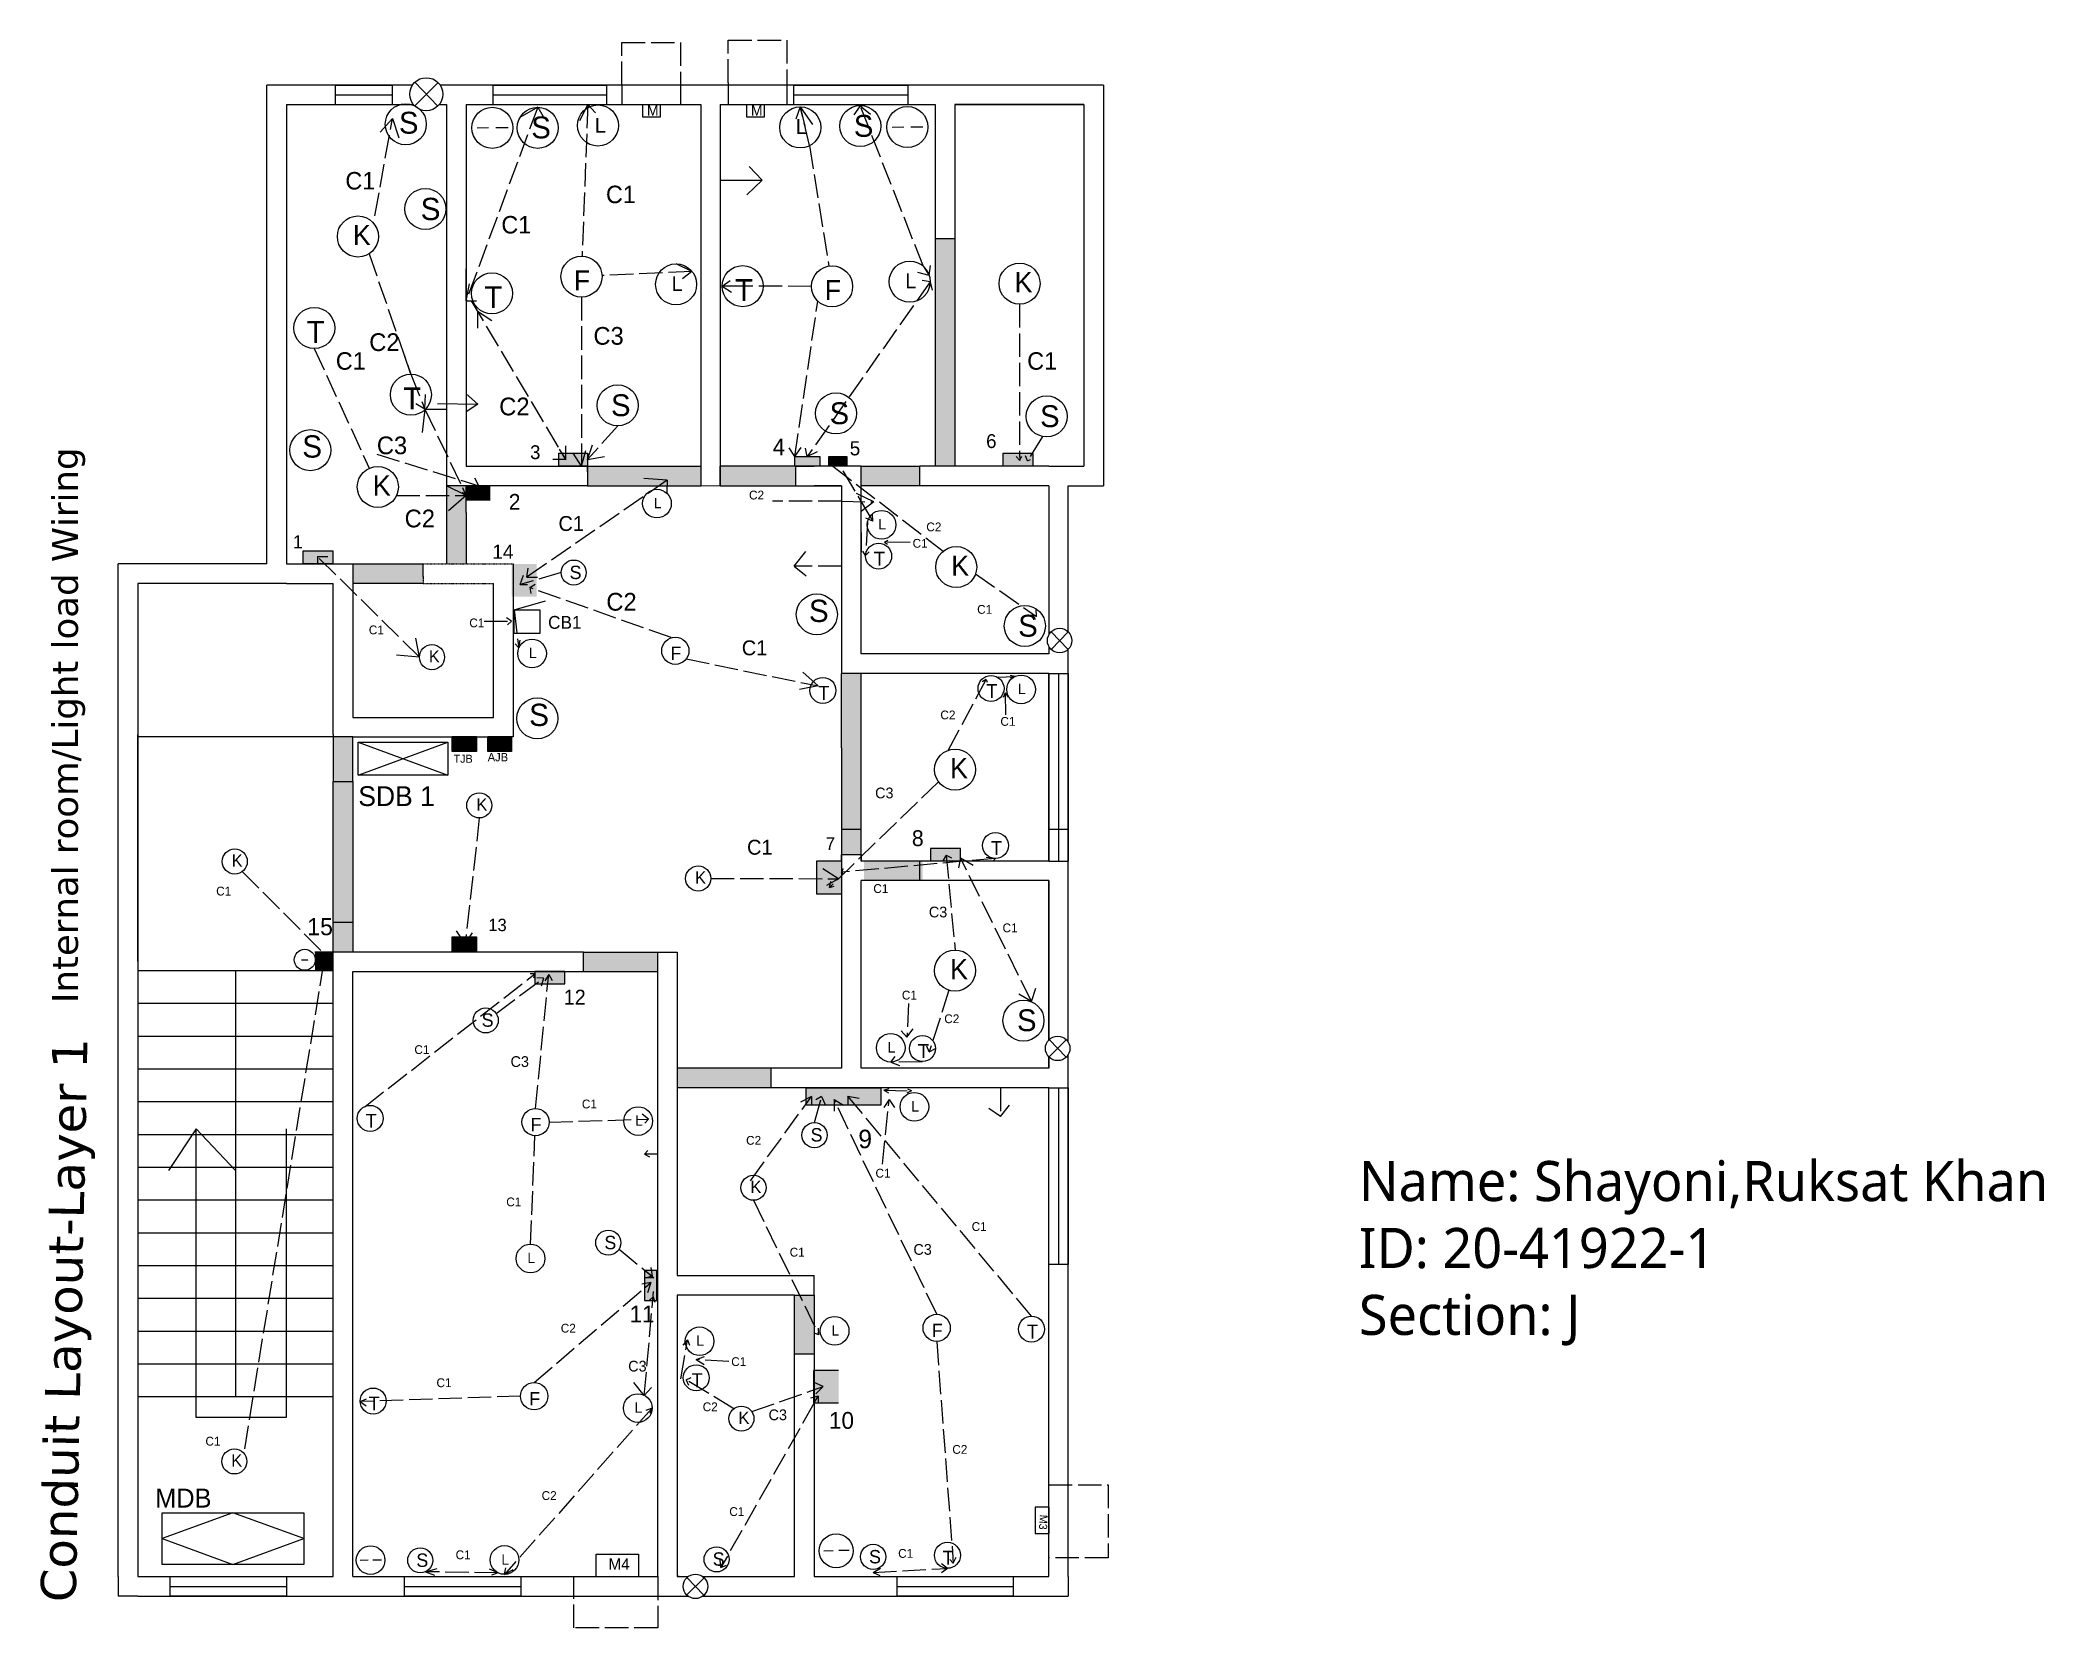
# Model space of a CAD drawing. Header units: inches. Extents: x -305 to 1342, y -989 to 4114.
# Drawn here: x -305 to 720, y -989 to -176 of the extents above; entities outside this region: 1.
import ezdxf

# ---------------------------------------------------------------- set-up
doc = ezdxf.new("R2010")
doc.units = ezdxf.units.IN
doc.header["$MEASUREMENT"] = 0
doc.linetypes.add('ACAD_ISO02W100', pattern=[15, 12, -3])
doc.linetypes.add('HIDDEN2', pattern=[0.1875, 0.125, -0.0625])

msp = doc.modelspace()

# ---------------------------------------------------------------- hatches: boundary and pattern name
for color, points in [(3, [(162.5, -277.8), (152.5, -277.8), (152.5, -346.3), (152.5, -394.3), (162.5, -394.3), (162.5, -346.3)]), (3, [(32.5, -394.3), (-25.5, -394.3), (-25.5, -397.2), (-25.5, -404.3), (32.5, -404.3)]), (3, [(81, -394.3), (42.5, -394.3), (42.4, -404.3), (81, -404.3)]), (3, [(144.5, -394.3), (114.5, -394.3), (114.5, -404.3), (144.5, -404.3)]), (3, [(-87.5, -418), (-87.5, -404.3), (-97.5, -404.3), (-97.5, -418.3), (-97.5, -444.3), (-87.5, -444.3)]), (8, [(-75.2, -404.2), (-87.5, -404.2), (-87.5, -412), (-75.2, -412)]), (3, [(-109.5, -444.3), (-145.5, -444.3), (-145.5, -454.3), (-109.5, -454.3), (-109.5, -450.8)]), (8, [(-51.4, -444.3), (-64.2, -444.3), (-64.2, -461), (-51.4, -461)]), (3, [(114.5, -500.3), (104.5, -500.3), (104.5, -538.3), (104.5, -592.9), (114.5, -592.9)]), (3, [(-145.5, -532.8), (-155.5, -532.8), (-155.5, -555.6), (-145.5, -555.6)]), (64, [(-82.3, -532.6), (-94.6, -532.6), (-94.6, -540.3), (-82.3, -540.3)]), (78, [(-82.3, -532.8), (-94.6, -532.8), (-94.6, -540.3), (-82.3, -540.3)]), (4, [(-64.3, -532.8), (-73.5, -532.8), (-76.5, -532.8), (-76.5, -540.3), (-64.3, -540.3)]), (3, [(-145.5, -555.6), (-155.5, -555.6), (-155.5, -642.8), (-145.5, -642.8)]), (8, [(104.5, -596.3), (91.7, -596.3), (91.7, -613), (104.5, -613)]), (3, [(146.1, -596.3), (116.1, -596.3), (116.1, -606.3), (146.1, -606.3)]), (256, [(-145.5, -627.5), (-155.5, -627.5), (-155.5, -642.8), (-145.5, -642.8)]), (256, [(-145.5, -627.5), (-155.5, -627.5), (-155.5, -642.8), (-145.5, -642.8)]), (256, [(-145.5, -627.5), (-155.5, -627.5), (-155.5, -642.8), (-145.5, -642.8)]), (3, [(-145.5, -627.5), (-155.5, -627.5), (-155.5, -642.8), (-145.5, -642.8)]), (8, [(-82.3, -635), (-94.6, -635), (-94.6, -642.8), (-82.3, -642.8)]), (8, [(-155.5, -642.8), (-164.9, -642.8), (-164.9, -652.3), (-155.5, -652.3)]), (3, [(10.5, -642.8), (-27.5, -642.8), (-27.5, -652.8), (10.5, -652.8)]), (3, [(68.5, -702.3), (20.5, -702.3), (20.5, -712.3), (68.5, -712.3)]), (251, [(124.7, -712.3), (86.5, -712.3), (86.5, -721.2), (124.7, -721.2)]), (3, [(90.5, -818.3), (80.5, -818.3), (80.5, -848.3), (90.5, -848.3)]), (8, [(103, -856.8), (90.2, -856.8), (90.2, -873.5), (103, -873.5)])]:
    msp.add_hatch(color=color).paths.add_polyline_path(points)
at = {"linetype": 'ACAD_ISO02W100'}
for points in [[(-25.5, -387.6), (-40.1, -387.6), (-40.1, -394.3), (-25.5, -394.3)], [(93.4, -389.4), (80.6, -389.4), (80.6, -394.3), (93.4, -394.3)], [(107.2, -389.4), (98, -389.4), (98, -394.3), (107.2, -394.3)], [(202.5, -387.8), (187, -387.8), (187, -394.1), (202.5, -394.1)], [(-155.7, -437.8), (-171.1, -437.8), (-171.1, -444.1), (-155.7, -444.1)], [(165.4, -589.8), (150, -589.8), (150, -596.2), (165.4, -596.2)], [(-37, -652.8), (-52.5, -652.8), (-52.5, -659.2), (-37, -659.2)], [(10.1, -821.1), (10.1, -805.7), (3.7, -805.7), (3.7, -821.1)]]:
    msp.add_hatch(color=252, dxfattribs=at).paths.add_polyline_path(points)

# ---------------------------------------------------------------- linework, layer by layer
for p, q in [((-7.9, -199.3), (-7.9, -177.5)), ((-7.9, -177.5), (22.2, -177.5)), ((22.2, -177.5), (22.2, -199.3)), ((46.6, -198.1), (46.6, -176.3)), ((46.6, -176.3), (76.6, -176.3)), ((76.6, -176.3), (76.6, -198.1)), ((-50.9, -210.7), (-87.5, -309.7)), ((-50.9, -210.7), (-60, -216)), ((-50.9, -210.7), (-48.1, -215.4)), ((-25.3, -209.3), (-29.6, -217.7)), ((-25.3, -209.3), (-28.2, -286.8)), ((-25.3, -209.3), (-21.4, -213.5)), ((83.4, -210.5), (81.1, -216.7)), ((88.2, -230.3), (83.4, -210.5)), ((83.4, -210.5), (85.8, -220.4)), ((83.4, -210.5), (89.6, -219.5)), ((114.1, -209.9), (110.8, -214.6)), ((146.4, -292.1), (114.1, -209.9)), ((114.1, -209.9), (119.4, -214.2)), ((-134.2, -266.3), (-125.2, -216.4)), ((88.2, -230.3), (98, -292)), ((-137.2, -285.6), (-115.8, -347.2)), ((-87.5, -309.7), (-87.5, -293.3)), ((-87.5, -305.9), (-87.5, -293.3)), ((-87.5, -309.7), (-87.5, -296.8)), ((28, -294.7), (-18.1, -296.8)), ((28, -294.7), (19.9, -290.8)), ((28, -294.7), (23.1, -298.4)), ((149.4, -296.8), (143.5, -295.2)), ((146.4, -292.1), (149.4, -296.8)), ((149.4, -296.8), (150.1, -291.6)), ((-87.5, -309.7), (-85.8, -301)), ((43.5, -302.2), (47.5, -299.3)), ((50.1, -302.2), (43.5, -302.2)), ((43.5, -302.2), (48.3, -305.2)), ((89.2, -302.3), (50.1, -302.2)), ((149.9, -299.9), (87, -389.4)), ((149.9, -299.9), (145.7, -299.3)), ((149.9, -299.9), (149.2, -303.6)), ((149.9, -299.9), (150.9, -304.3)), ((-87.5, -309.7), (-82.3, -309.7)), ((-84.9, -309.7), (-36.6, -390.9)), ((-83.1, -312.5), (-81.7, -315)), ((-81.7, -315), (-81.7, -323.7)), ((-81.7, -315), (-74.3, -319.7)), ((-28.5, -307.7), (-28.5, -394.3)), ((80.6, -389.4), (92.4, -309.8)), ((195.6, -311.4), (195.6, -387.8)), ((-165.2, -334.1), (-137.1, -395.3)), ((-115.8, -347.2), (-119.3, -337.2)), ((-115.8, -347.2), (-108.6, -365.2)), ((-108.6, -365.2), (-108.4, -357.7)), ((-108.6, -365.2), (-113.3, -362.4)), ((-108.6, -365.2), (-110.3, -379.6)), ((-108.6, -365.2), (-87.5, -409.2)), ((-108.6, -365.2), (-97.5, -365.2)), ((-10, -373.7), (-25.5, -390.9)), ((207.3, -379.1), (199.7, -391.6)), ((-133.2, -388.1), (-81, -404.3)), ((-36.6, -390.9), (-39.8, -385.5)), ((-36.6, -390.9), (-36.6, -383.8)), ((-28.5, -394.3), (-32.8, -387.6)), ((-28.5, -394.3), (-26.3, -386.3)), ((-25.5, -390.9), (-22.8, -383.3)), ((-25.5, -390.9), (-16.8, -389.3)), ((80.6, -389.4), (77.8, -384.9)), ((80.6, -389.4), (83.9, -384.7)), ((87, -389.4), (86.1, -385.1)), ((87, -389.4), (92.3, -386.7)), ((195.7, -391.3), (193.8, -389.4)), ((195.6, -387.8), (195.7, -391.3)), ((195.6, -391.2), (196.8, -389.3)), ((199.7, -391.6), (198.7, -389)), ((-36.6, -390.9), (-43.2, -390.9)), ((100.1, -394.3), (99, -393.3)), ((99, -393.3), (100.1, -393.4)), ((99, -393.3), (99.1, -394)), ((100.1, -394.3), (156.6, -437.8)), ((119.1, -420), (102.6, -391.9)), ((102.6, -391.9), (102.6, -394.3)), ((102.6, -391.9), (104.9, -391.9)), ((199.7, -391.6), (201.2, -390.9)), ((-123.2, -409.2), (-87.5, -409.2)), ((-87.5, -409.2), (-97.5, -404.3)), ((-87.5, -409.2), (-97.5, -418)), ((-87.5, -409.2), (-89.4, -407.5)), ((-87.5, -409.2), (-89.3, -405.4)), ((-87.5, -409.2), (-89.3, -405.4)), ((-87.5, -409.2), (-85.4, -405.8)), ((-81, -404.3), (-84.4, -407.3)), ((-81, -404.3), (-83.1, -400.4)), ((119.1, -420), (120.5, -422.4)), ((120.5, -422.4), (120.3, -418.7)), ((117.8, -422.9), (116.8, -439.9)), ((120.5, -422.4), (116.9, -420.8)), ((116.8, -439.9), (115.4, -437.8)), ((116.8, -439.9), (118.6, -438.1)), ((126.5, -433.2), (128.2, -432.1)), ((139.7, -433.3), (126.5, -433.2)), ((126.5, -433.2), (128, -434.2)), ((173, -449.4), (204.3, -471.1)), ((204.3, -471.1), (201.9, -470.5)), ((204.3, -471.1), (204.1, -467.3)), ((184.2, -502.2), (193.3, -501.9)), ((193.3, -501.9), (190.8, -501.3)), ((193.3, -501.9), (190.8, -502.6)), ((159.1, -539.7), (178.6, -503.4)), ((178.6, -503.4), (176.4, -504.6)), ((178.6, -503.4), (179, -504.7)), ((154.1, -555.7), (98.3, -609.8)), ((158.1, -593.2), (162.6, -641.9)), ((183.3, -594.9), (178.6, -594.4)), ((183.3, -594.9), (104.5, -602)), ((104.5, -602), (105.5, -600.1)), ((104.5, -602), (105.4, -602.9)), ((165.4, -594.6), (164.4, -599.8)), ((201.7, -668.2), (165.4, -594.6)), ((165.4, -594.6), (171.8, -598.3)), ((183.3, -594.9), (182, -596.3)), ((98.3, -609.8), (99.1, -606.8)), ((98.3, -609.8), (100.7, -609.2)), ((159.5, -662.3), (149.4, -693.9)), ((201.7, -668.2), (195.3, -664.4)), ((201.7, -668.2), (204, -661.3)), ((138.7, -669.1), (138, -686.4)), ((138, -686.4), (135, -683.2)), ((138, -686.4), (141.1, -682.1)), ((129.8, -699.2), (131.9, -696.3)), ((149.4, -693.9), (148.1, -691)), ((149.4, -693.9), (152.6, -692.1)), ((145.9, -698.9), (129.8, -699.2)), ((129.8, -699.2), (134.2, -700.8)), ((57.9, -759.8), (89.2, -716.7)), ((89.2, -716.7), (83.5, -719.6)), ((89.2, -716.7), (89.2, -721.2)), ((90.7, -730), (94.3, -716.8)), ((94.3, -716.8), (91.4, -718.5)), ((94.3, -716.8), (96.3, -721.2)), ((201.7, -829.1), (107.8, -716.5)), ((107.8, -716.5), (107.8, -721.2)), ((107.8, -716.5), (113.6, -717.5)), ((126.1, -713.5), (128.9, -712.6)), ((126.1, -713.5), (140.4, -713.8)), ((126.1, -713.5), (128.5, -714.8)), ((140.4, -713.8), (138, -715)), ((140.4, -713.8), (138.5, -713)), ((185.8, -712.3), (185.8, -727)), ((153.2, -828.1), (100.7, -718.3)), ((100.7, -718.3), (100.7, -724.3)), ((100.7, -718.3), (105.6, -721.2)), ((125.4, -751.3), (128.9, -718.3)), ((128.9, -718.3), (126.2, -722.3)), ((128.9, -718.3), (131.6, -722.3)), ((185.8, -727), (179.8, -722.9)), ((185.8, -727), (190.5, -721.1)), ((59.5, -769.8), (92.9, -838.7)), ((92.9, -838.7), (90.5, -837.8)), ((92.9, -838.7), (92.7, -835.3)), ((22.3, -861.1), (25.7, -841.2)), ((25.7, -841.2), (23.3, -844)), ((25.7, -841.2), (26.7, -843.9)), ((30.1, -851.3), (34.5, -849.7)), ((153.2, -842.1), (161.7, -955.4)), ((25, -861.6), (27.6, -860.5)), ((46.8, -852.3), (30.1, -851.3)), ((30.1, -851.3), (34.2, -853.8)), ((49.4, -876.5), (25, -861.6)), ((25, -861.6), (26.3, -864.3)), ((58.7, -877.9), (95.2, -865.1)), ((92.6, -870), (88.7, -871)), ((95.2, -865.1), (90.2, -862.8)), ((90.5, -873.5), (92.6, -870)), ((95.2, -865.1), (91.4, -868.8)), ((92.6, -870), (92.6, -873.5)), ((90.5, -873.5), (42.8, -957.7)), ((210.5, -915.3), (210.5, -915.3)), ((210.5, -915.3), (241, -915.3)), ((241, -915.3), (241, -952.7)), ((-155.5, -962.3), (-155.5, -947.4)), ((161.7, -955.4), (163.1, -952.3)), ((241, -952.7), (210.5, -952.7)), ((42.8, -957.7), (42.4, -953.8)), ((42.8, -957.7), (45.6, -956.5)), ((120.7, -960.2), (124.5, -958)), ((120.7, -960.2), (158.7, -958.1)), ((120.7, -960.2), (124.2, -961.8)), ((158.7, -958.1), (155.6, -960.4)), ((158.7, -958.1), (155.7, -955.7)), ((161.7, -955.4), (159.9, -953.6))]:
    msp.add_line(p, q, dxfattribs=at)
for p, q in [((-189.5, -444.3), (-189.5, -199.3)), ((-114.9, -199.3), (-189.5, -199.3)), ((238.5, -199.3), (-100.8, -199.3)), ((238.5, -199.3), (238.5, -251.8)), ((-179.5, -209.3), (-114.5, -209.3)), ((-179.5, -209.3), (-179.5, -444.3)), ((-179.5, -209.3), (-114.5, -209.3)), ((-101.3, -209.3), (-97.5, -209.3)), ((-101.3, -209.3), (-97.5, -209.3)), ((-97.5, -209.3), (-97.5, -404.3)), ((-87.5, -209.3), (32.5, -209.3)), ((-87.5, -209.3), (-87.5, -384.3)), ((-87.5, -209.3), (-87.5, -384.3)), ((-87.5, -209.3), (32.5, -209.3)), ((32.5, -209.3), (32.5, -384.3)), ((32.5, -209.3), (32.5, -219.3)), ((42.5, -209.3), (152.5, -209.3)), ((42.5, -209.3), (42.5, -384.3)), ((87.5, -209.3), (97.5, -209.3)), ((152.5, -209.3), (152.5, -346.3)), ((162.5, -209.3), (228.5, -209.3)), ((228.5, -209.3), (162.5, -209.3)), ((162.5, -209.3), (162.5, -346.3)), ((228.5, -209.3), (228.5, -394.3)), ((238.5, -209.3), (238.5, -404.3)), ((-81.6, -362.5), (-87.5, -357.2)), ((-102.2, -362.2), (-81.6, -362.5)), ((-97.5, -362.5), (-97.5, -362.5)), ((-81.6, -362.5), (-87.5, -366.5)), ((-87.5, -394.3), (-25.5, -394.3)), ((90.6, -394.3), (81, -394.3)), ((81, -394.3), (81, -404.3)), ((114.5, -394.3), (90.6, -394.3)), ((114.5, -394.3), (104.5, -394.3)), ((114.5, -490.3), (114.5, -394.3)), ((210.5, -394.3), (144.5, -394.3)), ((144.5, -404.3), (144.5, -394.3)), ((210.5, -394.3), (228.5, -394.3)), ((-87.5, -409.2), (-87.1, -408)), ((-81, -404.3), (-81.8, -405)), ((81, -404.3), (104.5, -404.3)), ((104.5, -404.3), (90.5, -404.3)), ((104.5, -404.3), (104.5, -499.2)), ((210.5, -404.3), (144.5, -404.3)), ((210.5, -404.3), (210.5, -480.6)), ((220.5, -404.3), (238.5, -404.3)), ((220.5, -479.1), (220.5, -404.3)), ((-97.5, -418), (-97.5, -418.3)), ((114.5, -428.2), (114.5, -438.2)), ((-189.5, -444.3), (-265.5, -444.3)), ((-265.5, -962.3), (-265.5, -444.3)), ((-179.5, -444.3), (-155.5, -444.3)), ((-155.5, -444.3), (-145.5, -444.3)), ((-145.5, -444.3), (-145.5, -522.8)), ((-109.5, -450.8), (-109.5, -444.3)), ((-109.5, -450.8), (-109.5, -450.8)), ((-63.5, -444.3), (-63.5, -486.8)), ((-63.5, -450.8), (-63.5, -522.8)), ((-179.5, -454.3), (-255.5, -454.3)), ((-255.5, -454.3), (-255.5, -536.3)), ((-179.5, -454.3), (-189.5, -454.3)), ((-179.5, -454.3), (-155.5, -454.3)), ((-155.5, -531.6), (-155.5, -454.3)), ((-73.5, -522.8), (-73.5, -454.3)), ((104.5, -492), (104.5, -500.3)), ((210.5, -490.3), (114.5, -490.3)), ((210.5, -486.5), (210.5, -490.3)), ((220.5, -689), (220.5, -488)), ((114.8, -500.3), (104.5, -500.3)), ((210.5, -500.3), (114.8, -500.3)), ((210.5, -596.3), (210.5, -500.3)), ((210.5, -500.3), (210.5, -596.3)), ((188.3, -510.2), (187.2, -512.6)), ((188.3, -510.2), (188.4, -521.5)), ((188.3, -510.2), (189.7, -512.4)), ((-145.5, -522.8), (-73.5, -522.8)), ((-63.5, -522.8), (-63.5, -532.8)), ((-255.5, -647.6), (-255.5, -531.6)), ((-145.5, -532.8), (-255.5, -532.8)), ((-155.5, -531.6), (-155.5, -532.8)), ((-145.5, -532.8), (-94.6, -532.8)), ((-82.3, -532.8), (-73.5, -532.8)), ((-63.5, -532.8), (-64.3, -532.8)), ((-255.5, -536.3), (-255.5, -652.3)), ((-142.8, -552.4), (-96.9, -535.4)), ((-142.8, -535.4), (-96.9, -552.4)), ((-155.5, -555.6), (-145.5, -555.6)), ((104.5, -580), (114.5, -580)), ((210.5, -580), (220.5, -580)), ((104.5, -592.9), (114.5, -592.9)), ((104.5, -596.3), (104.5, -592.9)), ((104.5, -592.9), (104.5, -596.3)), ((114.5, -592.9), (114.5, -596.3)), ((114.5, -592.9), (114.5, -596.3)), ((158.1, -593.2), (156.3, -596.1)), ((158.1, -593.2), (160.8, -594.6)), ((104.5, -596.3), (104.5, -702.3)), ((116.1, -596.3), (114.5, -596.3)), ((210.5, -596.3), (144.5, -596.3)), ((144.5, -606.3), (144.5, -596.3)), ((114.5, -702.3), (114.5, -606.3)), ((116.1, -606.3), (114.5, -606.3)), ((210.5, -606.3), (144.5, -606.3)), ((210.5, -606.3), (210.5, -687.8)), ((210.5, -687.8), (210.5, -606.3)), ((-155.5, -627.5), (-145.5, -627.5)), ((-164.9, -642.8), (-155.5, -642.8)), ((-27.5, -642.8), (-155.5, -642.8)), ((-155.5, -652.3), (-155.5, -642.8)), ((-27.5, -652.8), (-27.5, -642.8)), ((10.5, -662.3), (10.5, -642.8)), ((10.5, -642.8), (20.5, -642.8)), ((20.5, -642.8), (20.5, -684.8)), ((-255.5, -652.3), (-255.5, -962.3)), ((-255.5, -652.3), (-155.5, -652.3)), ((-205.5, -652.3), (-205.5, -870.2)), ((-171.8, -646.8), (-168.5, -646.8)), ((-168.1, -647), (-168.1, -647)), ((-155.5, -962.3), (-155.5, -652.3)), ((-145.5, -962.3), (-145.5, -652.8)), ((-145.5, -652.8), (-27.5, -652.8)), ((10.5, -962.3), (10.5, -662.3)), ((20.5, -662.3), (20.5, -808.3)), ((-255.5, -669), (-155.5, -669)), ((-255.5, -685.8), (-155.5, -685.8)), ((210.5, -702.3), (210.5, -696.4)), ((210.5, -696.4), (210.5, -702.3)), ((220.5, -962.3), (220.5, -695.2)), ((-255.5, -702.6), (-155.5, -702.6)), ((104.5, -702.3), (68.5, -702.3)), ((68.5, -712.3), (68.5, -702.3)), ((210.5, -702.3), (114.5, -702.3)), ((104.5, -712.3), (68.5, -712.3)), ((108.1, -712.3), (104.5, -712.3)), ((210.5, -712.3), (104.9, -712.3)), ((210.5, -808.3), (210.5, -712.3)), ((-255.5, -719.3), (-155.5, -719.3)), ((-255.5, -736.1), (-155.5, -736.1)), ((-225.6, -733.2), (-239.8, -754.6)), ((-225.6, -881), (-225.6, -733.2)), ((-225.6, -733.2), (-205.5, -754.6)), ((-179.6, -733.2), (-179.6, -881)), ((-255.5, -752.9), (-155.5, -752.9)), ((-255.5, -769.6), (-155.5, -769.6)), ((-255.5, -786.4), (-155.5, -786.4)), ((-255.5, -803.1), (-155.5, -803.1)), ((20.5, -808.3), (80.5, -808.3)), ((80.5, -808.3), (90.5, -808.3)), ((90.5, -818.3), (90.5, -808.3)), ((210.5, -962.3), (210.5, -808.3)), ((-255.5, -819.9), (-155.5, -819.9)), ((80.5, -818.3), (20.5, -818.3)), ((20.5, -818.3), (20.5, -962.3)), ((-255.5, -836.7), (-155.5, -836.7)), ((80.5, -962.3), (80.5, -848.3)), ((80.5, -962.3), (80.5, -848.3)), ((80.5, -848.3), (90.5, -848.3)), ((90.5, -848.3), (90.5, -962.3)), ((-255.5, -853.4), (-155.5, -853.4)), ((-255.5, -870.2), (-155.5, -870.2)), ((-179.6, -881), (-225.6, -881)), ((-206.8, -929.7), (-243, -942.9)), ((-170.6, -942.9), (-206.8, -929.7)), ((-243, -942.9), (-206.8, -956.1)), ((-206.8, -956.1), (-170.6, -942.9)), ((-265.5, -962.3), (-265.5, -972.3)), ((-255.5, -962.3), (-179.5, -962.3)), ((-255.5, -962.3), (-155.5, -962.3)), ((-145.5, -962.3), (10.5, -962.3)), ((-13.5, -962.3), (10.5, -962.3)), ((21.5, -962.3), (20.5, -962.3)), ((20.5, -962.3), (26, -962.3)), ((21.5, -962.3), (26, -962.3)), ((33.5, -962.3), (80.5, -962.3)), ((33.5, -962.3), (56.5, -962.3)), ((56.5, -962.3), (80.5, -962.3)), ((90.5, -962.3), (210.5, -962.3)), ((220.5, -962.3), (220.5, -972.3)), ((-255.5, -972.3), (-265.5, -972.3)), ((-255.5, -972.3), (26, -972.3)), ((33.6, -972.3), (220.5, -972.3))]:
    msp.add_line(p, q)
at = {"color": 3, "linetype": 'ByBlock'}
for p, q in [((-125.2, -199.3), (-154.5, -199.3)), ((-154.5, -199.3), (-154.5, -209.3)), ((-125.2, -209.3), (-125.2, -199.3)), ((-73.9, -199.3), (-73.9, -209.3)), ((-15.6, -209.3), (-15.6, -199.3)), ((79.9, -199.3), (79.9, -209.3)), ((138.6, -209.3), (138.6, -199.3)), ((-154.5, -209.3), (-125.2, -209.3)), ((-73.9, -209.3), (-44.6, -209.3)), ((-44.9, -209.3), (-15.6, -209.3)), ((79.9, -209.3), (109.1, -209.3)), ((109.3, -209.3), (138.6, -209.3)), ((42.4, -404.3), (42.5, -394.3)), ((-97.5, -418.3), (-97.5, -444.3)), ((-87.5, -418), (-87.5, -444.3)), ((-145.5, -444.3), (-109.5, -444.3)), ((-109.5, -454.3), (-145.5, -454.3))]:
    msp.add_line(p, q, dxfattribs=at)
at = {"color": 3}
for p, q in [((-154.5, -199.3), (-125.2, -199.3)), ((-154.5, -204.3), (-125.2, -204.3)), ((-73.9, -199.3), (-15.6, -199.3)), ((-73.9, -204.3), (-15.6, -204.3)), ((79.9, -199.3), (138.1, -199.3)), ((79.9, -204.3), (138.1, -204.3)), ((-154.5, -209.3), (-125.2, -209.3)), ((152.5, -277.8), (162.5, -277.8)), ((152.5, -277.8), (152.5, -346.3)), ((162.5, -277.8), (162.5, -346.3)), ((152.5, -346.3), (152.5, -394.3)), ((162.5, -346.3), (162.5, -394.3)), ((-97.5, -376.7), (-97.5, -376.7)), ((-25.5, -394.3), (32.5, -394.3)), ((81, -394.3), (42.5, -394.3)), ((114.5, -394.3), (144.5, -394.3)), ((-87.5, -404.3), (-97.5, -404.3)), ((-97.5, -404.3), (-97.5, -418.3)), ((-87.5, -418), (-87.5, -404.3)), ((-25.5, -404.3), (32.5, -404.3)), ((42.4, -404.3), (81, -404.3)), ((144.5, -404.3), (114.5, -404.3)), ((104.5, -538.3), (104.5, -500.3)), ((114.5, -596.3), (114.5, -500.3)), ((210.5, -500.3), (210.5, -596.3)), ((210.5, -500.3), (220.5, -500.3)), ((215.5, -500.3), (215.5, -596.3)), ((220.5, -596.3), (220.5, -500.3)), ((220.5, -500.3), (220.5, -596.3)), ((220.5, -500.3), (220.5, -596.3)), ((220.5, -500.3), (220.5, -596.3)), ((-155.5, -532.8), (-155.5, -555.6)), ((-145.5, -555.6), (-145.5, -532.8)), ((104.5, -538.3), (104.5, -596.3)), ((-155.5, -555.6), (-145.5, -555.6)), ((-155.5, -642.8), (-155.5, -555.6)), ((-155.5, -555.6), (-145.5, -555.6)), ((-145.5, -555.6), (-145.5, -642.8)), ((144.5, -596.3), (114.5, -596.3)), ((210.5, -596.3), (220.5, -596.3)), ((144.5, -606.3), (114.5, -606.3)), ((-155.5, -627.5), (-145.5, -627.5)), ((-155.5, -642.8), (-164.9, -642.8)), ((-27.5, -642.8), (10.5, -642.8)), ((-27.5, -652.8), (10.5, -652.8)), ((68.5, -702.3), (20.5, -702.3)), ((68.5, -712.3), (20.5, -712.3)), ((210.5, -712.3), (220.5, -712.3)), ((210.5, -802.7), (210.5, -712.3)), ((215.5, -712.3), (215.5, -802.7)), ((220.5, -712.3), (220.5, -802.7)), ((220.5, -802.7), (220.5, -712.3)), ((220.5, -712.3), (220.5, -802.7)), ((220.5, -802.7), (210.5, -802.7)), ((80.5, -848.3), (80.5, -818.3)), ((80.5, -818.3), (90.5, -818.3)), ((90.5, -818.3), (90.5, -848.3)), ((-239.4, -962.3), (-179.5, -962.3)), ((-238.9, -972.3), (-238.9, -962.3)), ((-179.5, -962.3), (-179.5, -972.3)), ((-119.5, -962.3), (-59.5, -962.3)), ((-119, -972.3), (-119, -962.3)), ((-59.5, -962.3), (-59.5, -972.3)), ((132.5, -962.3), (192.4, -962.3)), ((133, -972.3), (133, -962.3)), ((192.4, -962.3), (192.4, -972.3)), ((-238.9, -967.3), (-179.5, -967.3)), ((-179.5, -972.3), (-238.9, -972.3)), ((-238.9, -972.3), (-179.5, -972.3)), ((-119, -967.3), (-59.5, -967.3)), ((-59.5, -972.3), (-119, -972.3)), ((-119, -972.3), (-59.5, -972.3)), ((133, -967.3), (192.4, -967.3)), ((192.4, -972.3), (133, -972.3))]:
    msp.add_line(p, q, dxfattribs=at)
at = {"color": 0}
for p, q in [((-101.9, -198), (-113.8, -210)), ((-113.7, -197.9), (-102, -210.1)), ((-81.9, -221.2), (-76, -221.1)), ((-66.1, -221.2), (-72.4, -221.2)), ((130.5, -220.8), (136.4, -220.7)), ((146.2, -220.8), (139.9, -220.8)), ((64, -248), (57.3, -240.9)), ((42.5, -248), (64, -248)), ((64, -248), (56.1, -255.5)), ((-87.5, -276.9), (-87.5, -309.7)), ((-63, -467.7), (-47, -463.2)), ((211.7, -479), (220.4, -488.1)), ((220.5, -479.1), (211.7, -488)), ((104.5, -596.3), (91.7, -596.3)), ((91.7, -596.3), (91.7, -613)), ((91.7, -613), (104.5, -613)), ((219.5, -687.7), (210.7, -696.5)), ((210.8, -687.6), (219.5, -696.6)), ((3.8, -746.3), (5.5, -744.3)), ((10.5, -746.3), (3.8, -746.3)), ((3.8, -746.3), (6.2, -747.6)), ((103, -856.8), (90.2, -856.8)), ((90.2, -856.8), (90.2, -873.5)), ((90.2, -873.5), (103, -873.5)), ((95.4, -949.1), (100.3, -949)), ((108.5, -949), (103.2, -949)), ((-141.7, -953.9), (-137.7, -953.8)), ((-130.8, -953.9), (-135.2, -953.9)), ((34.2, -962.9), (25.3, -971.7)), ((25.4, -962.8), (34.1, -971.8))]:
    msp.add_line(p, q, dxfattribs=at)
at = {"color": 3, "linetype": 'ACAD_ISO02W100'}
for p, q in [((-73.9, -199.3), (-15.6, -199.3)), ((79.9, -199.3), (138.1, -199.3))]:
    msp.add_line(p, q, dxfattribs=at)
at = {"color": 0, "linetype": 'ACAD_ISO02W100'}
for p, q in [((-7.9, -199.3), (-7.9, -209.3)), ((22.2, -199.3), (22.2, -209.3)), ((46.6, -198.1), (46.6, -209.3)), ((76.6, -198.1), (76.6, -209.3)), ((-125.2, -216.4), (-131.5, -223.5)), ((-125.2, -216.4), (-122, -226.3)), ((15.4, -401.5), (-56.5, -451)), ((15.4, -401.5), (2.9, -400.5)), ((15.4, -401.5), (15.1, -408.1)), ((121, -412.6), (112.1, -408.2)), ((104.5, -412.2), (69.2, -412.2)), ((104.5, -412.2), (121, -412.6)), ((121, -412.6), (114.5, -417.5)), ((-111.4, -492), (-163.6, -440.5)), ((-163.6, -440.5), (-163.6, -444.3)), ((-163.6, -440.5), (-158.2, -440.5)), ((80.3, -445.5), (86.2, -437.9)), ((-38.9, -448.7), (-59.8, -454.8)), ((-59.8, -454.8), (-58.2, -450.1)), ((-56.5, -451), (-55.8, -446.4)), ((-56.5, -451), (-51.1, -451)), ((104.5, -445.5), (80.3, -445.5)), ((80.3, -445.5), (86.5, -450.4)), ((104.5, -445.5), (104.5, -445.5)), ((-59.8, -454.8), (-56.1, -454.8)), ((-55, -456.4), (-52.2, -454.7)), ((17.4, -482), (-55, -456.4)), ((-55, -456.4), (-54.4, -459.4)), ((-63, -467.7), (-60.6, -487.2)), ((-78.3, -473.6), (-64.4, -473.5)), ((-64.4, -473.5), (-66.9, -471.8)), ((-64.4, -473.5), (-66.4, -475.4)), ((-111.4, -492), (-123.2, -491)), ((-111.4, -492), (-113.3, -482.2)), ((-60.6, -487.2), (-62.5, -485.1)), ((-60.6, -487.2), (-59.8, -483.3)), ((25, -492.9), (92.6, -506.7)), ((92.6, -506.7), (84.7, -499.6)), ((92.6, -506.7), (83.1, -508.6)), ((-80.8, -574.2), (-88, -638.7)), ((-202.1, -601.6), (-158.8, -645)), ((102.9, -605.3), (94.9, -600.2)), ((37.6, -605.2), (102.9, -605.3)), ((102.9, -605.3), (96.8, -608.8)), ((-88, -638.7), (-92.5, -632)), ((-88, -638.7), (-84.2, -633)), ((-158.9, -644.9), (-161, -645.1)), ((-158.8, -645), (-159.3, -642.8)), ((-200.8, -897), (-160.2, -647.6)), ((-160.2, -647.6), (-163, -649.7)), ((-160.9, -652.3), (-160.2, -647.6)), ((-160.2, -647.6), (-158.1, -650.2)), ((-139.2, -721.8), (-52.4, -654)), ((-52.4, -654), (-54.8, -654)), ((-52.4, -654), (-53.1, -656.1)), ((-52, -722.8), (-45.3, -654.3)), ((-47.9, -656.2), (-51.4, -656)), ((-45.3, -654.3), (-47.2, -657.6)), ((-45.3, -654.3), (-43.5, -657.3)), ((-72.2, -674.2), (-47.9, -656.2)), ((-47.9, -656.2), (-49.2, -660.3)), ((5.8, -728.3), (2.6, -725.8)), ((-54.6, -792.2), (-52.3, -736.7)), ((-45, -729.8), (5.8, -728.3)), ((5.8, -728.3), (3.9, -730.3)), ((-9.3, -794.8), (8.5, -809.4)), ((8.5, -809.4), (3.8, -809.4)), ((4, -805.7), (7.6, -808.7)), ((7.6, -808.7), (4.8, -809.4)), ((6.9, -804.2), (7.6, -808.7)), ((-52.7, -863), (7, -811.9)), ((7, -811.9), (2.4, -812.8)), ((3.6, -869.6), (8.4, -816.4)), ((3.8, -814.7), (7, -811.9)), ((7, -811.9), (5.2, -817.1)), ((7, -811.9), (5.2, -817.1)), ((8.1, -819.2), (6.1, -821.1)), ((7.9, -821.1), (8.1, -819.2)), ((8.1, -819.2), (9, -822)), ((-59.7, -870), (-141.7, -872.8)), ((-141.7, -872.8), (-138.5, -871.3)), ((3.6, -869.6), (-1.7, -863.1)), ((3.6, -869.6), (7.3, -865.5)), ((-141.7, -872.8), (-138.7, -875)), ((7.6, -876.1), (-67.9, -961.2)), ((7.6, -876.1), (4.4, -877.3)), ((7.6, -876.1), (6.5, -878.9)), ((-108.3, -959.8), (-102.3, -958.2)), ((-71.2, -960.4), (-108.3, -959.8)), ((-108.3, -959.8), (-103.7, -961.5)), ((-71.2, -960.4), (-75.5, -958.5)), ((-71.2, -960.4), (-74.5, -961.5)), ((-67.9, -961.2), (-67.2, -957.8)), ((-67.9, -961.2), (-63.5, -958.6)), ((-32.4, -988.6), (-32.4, -962.3)), ((10.5, -962.3), (10.5, -988.6)), ((10.5, -988.6), (-32.4, -988.6))]:
    msp.add_line(p, q, dxfattribs=at)
at = {"linetype": 'ByBlock'}
for p, q in [((-87.5, -384.3), (-87.5, -394.3)), ((32.5, -384.3), (32.5, -404.2)), ((42.5, -384.3), (42.4, -404.3)), ((-87.5, -394.3), (-25.5, -394.3)), ((-25.5, -394.3), (-25.5, -404.3)), ((-25.5, -397.2), (-25.5, -394.3)), ((-25.5, -404.3), (-87.5, -404.3)), ((32.5, -404.2), (42.4, -404.3))]:
    msp.add_line(p, q, dxfattribs=at)
at = {"linetype": 'HIDDEN2'}
for p, q in [((-109.5, -444.3), (-63.5, -444.3)), ((-109.5, -450.8), (-109.5, -454.3)), ((-109.5, -454.3), (-73.5, -454.3))]:
    msp.add_line(p, q, dxfattribs=at)
at = {"color": 0}
for points in [[(2.8, -209.3), (11.7, -209.3), (11.7, -215.7), (2.8, -215.7)], [(56.1, -209.3), (65, -209.3), (65, -215.7), (56.1, -215.7)], [(-25.5, -394.3), (-40.1, -394.3), (-40.1, -387.6), (-25.5, -387.6)], [(93.4, -394.3), (80.6, -394.3), (80.6, -389.4), (93.4, -389.4)], [(98, -389.4), (107.2, -389.4), (107.2, -394.3), (98, -394.3)], [(187.1, -394.1), (202.5, -394.1), (202.5, -387.8), (187.1, -387.8)], [(81, -394.3), (90.6, -394.3), (90.6, -394.3), (81, -394.3)], [(-171.1, -444.1), (-155.6, -444.1), (-155.6, -437.7), (-171.1, -437.7)], [(-63, -467.7), (-49.8, -467.7), (-49.8, -479.8), (-63, -479.8)], [(150, -596.1), (165.4, -596.1), (165.4, -589.8), (150, -589.8)], [(-52.4, -659.1), (-37, -659.1), (-37, -652.8), (-52.4, -652.8)], [(3.8, -805.7), (3.8, -821.1), (10.1, -821.1), (10.1, -805.7)], [(210.7, -926.8), (203.6, -926.8), (203.6, -940.2), (210.7, -940.2)], [(-21, -950.8), (0.6, -950.8), (0.6, -962.4), (-21, -962.4)]]:
    msp.add_lwpolyline(points, close=True, dxfattribs=at)
for points in [[(-94.6, -532.6), (-82.3, -532.6), (-82.3, -540.3), (-94.6, -540.3)], [(-76.5, -532.6), (-64.3, -532.6), (-64.3, -540.3), (-76.5, -540.3)], [(-142.8, -535.4), (-96.9, -535.4), (-96.9, -552.4), (-142.8, -552.4)], [(-94.6, -635), (-82.3, -635), (-82.3, -642.8), (-94.6, -642.8)], [(86.5, -712.3), (124.7, -712.3), (124.7, -721.2), (86.5, -721.2)], [(-243, -929.7), (-170.6, -929.7), (-170.6, -956.1), (-243, -956.1)]]:
    msp.add_lwpolyline(points, close=True)
for centre, radius in [((-107.9, -204), 8.45), ((-118.4, -219.4), 10.5), ((-74.1, -221.2), 10.5), ((-50.9, -221.2), 10.5), ((-20.1, -220), 10.5), ((83.4, -221), 10.5), ((114.1, -220.3), 10.5), ((138.2, -220.8), 10.5), ((-108.4, -262.7), 10.5), ((-142.9, -276.8), 10.5), ((-28.5, -297.3), 10.5), ((-74.3, -305.9), 10.5), ((19.9, -301.3), 10.5), ((53.9, -302.2), 10.5), ((99.7, -302.3), 10.5), ((139.4, -299.9), 10.5), ((195.6, -300.9), 10.5), ((-165.2, -323.6), 10.5), ((-115.8, -357.7), 10.5), ((-10, -363.2), 10.5), ((101.7, -367.3), 10.5), ((209.5, -368.8), 10.5), ((-167.2, -386.1), 10.5), ((-132.7, -404.9), 10.5), ((10.1, -413.4), 7.33), ((125, -424.3), 7.33), ((123.5, -440.3), 6.65), ((163.2, -445.9), 10.5), ((-32.5, -448.7), 6.42), ((91.9, -470.1), 10.5), ((198.3, -476), 10.5), ((19.5, -488.7), 6.97), ((216.1, -483.5), 6.27), ((-105, -492), 6.42), ((-53.8, -490.1), 7.33), ((181, -508), 6.65), ((196.4, -508.5), 7.33), ((95, -509), 6.65), ((-51.1, -523.3), 10.5), ((162.6, -549.5), 10.5), ((-80.8, -567.8), 6.42), ((183.3, -588.3), 6.65), ((-205.9, -596.5), 6.42), ((31.2, -605.2), 6.42), ((162.6, -652.3), 10.5), ((-77.5, -677.8), 6.42), ((197.6, -677.9), 10.5), ((129.7, -691.8), 7.33), ((145.9, -692.2), 6.65), ((215.1, -692.1), 6.27), ((141.8, -722), 7.33), ((-136.6, -727.9), 6.65), ((-52, -729.8), 6.97), ((0.5, -729.3), 7.33), ((90.7, -736.5), 6.42), ((59.5, -763.4), 6.42), ((-14.8, -791.5), 6.42), ((-54.6, -799.6), 7.33), ((101, -836.6), 7.33), ((153.2, -835.1), 6.97), ((201.7, -835.7), 6.65), ((31.9, -841.9), 7.33), ((30.2, -860.6), 6.65), ((-135.1, -872.5), 6.65), ((-52.7, -870), 6.97), ((0.3, -876.1), 7.33), ((53.3, -881.5), 6.42), ((-206.1, -903.4), 6.42), ((101.8, -949.1), 8.69), ((-136.4, -953.9), 7.31), ((-111, -954), 6.42), ((-67.9, -953.8), 7.33), ((40.6, -953.5), 6.42), ((120.7, -952.2), 6.42), ((158.7, -951.4), 6.65), ((29.8, -967.3), 6.27)]:
    msp.add_circle(centre, radius, dxfattribs=at)
msp.add_circle((-170.1, -646.8), 5.37)

# ---------------------------------------------------------------- texts
at = {"color": 0, "attachment_point": 1}
for s, insert, char_height, width in [('T', (1276.6, 4113.8), 83.8, 59323.95), ('S', (-121.9, -213), 11.2, 236.135), ('S', (-54.2, -215.4), 11.2, 236.135), ('S', (110.8, -214.6), 11.2, 236.135), ('L', (-21.7, -216.1), 7.6, 178.172), ('L', (81.1, -216.7), 7.6, 178.172), ('C1', (-149.3, -243.8), 8.94, 202.872), ('C1', (-16, -250.8), 8.94, 202.872), ('{\\C3;S}', (-110.8, -257), 11.4, 239.632), ('C1', (-69.5, -266.3), 8.94, 202.872), ('K', (-145.5, -270.9), 10.3, 207.098), ('F', (-32.4, -294.1), 10.2, 219.591), ('L', (17.6, -297.1), 7.6, 178.172), ('L', (137.1, -295.7), 7.6, 178.172), ('K', (193, -295), 10.3, 207.098), ('T', (-78.2, -302.2), 11.2, 209.864), ('T', (50.1, -298.6), 11.2, 209.864), ('F', (95.9, -299.1), 10.2, 219.591), ('T', (-169.1, -320), 11.2, 209.864), ('C2', (-137.1, -326.3), 9.08, 185.186), ('C3', (-22.4, -323.1), 9.06, 194.417), ('C1', (-154.2, -336), 8.94, 202.872), ('C1', (199.5, -336), 8.94, 202.872), ('T', (-119.7, -354), 11.2, 209.864), ('S', (-13.4, -357.5), 11.2, 236.135), ('C2', (-70.6, -359.2), 9.08, 185.186), ('S', (98.4, -361.6), 11.2, 236.135), ('S', (206.1, -363.1), 11.2, 236.135), ('{\\C3;S}', (-171.4, -378.5), 11.4, 239.632), ('C3', (-133.2, -379.1), 9.06, 194.417), ('K', (-135.3, -399), 10.3, 207.098), ('{\\C1;2}', (-65.7, -408.5), 8.02, 174.334), ('C2', (57.2, -406.8), 4.5, 91.815), ('C2', (-119, -416.5), 9.08, 185.186), ('C1', (-40.3, -419.8), 7.62, 172.993), ('L', (8.5, -410.5), 5.32, 124.667), ('L', (123.3, -421.3), 5.32, 124.667), ('C2', (147.9, -423.1), 4.5, 91.815), ('{\\C1;14}', (-74.1, -434.4), 7.27, 162.027), ('T', (121, -438), 7.11, 133.221), ('C1', (140.9, -431.5), 4.5, 102.275), ('K', (160.6, -440), 10.3, 207.098), ('S', (-34.6, -445.2), 6.84, 144.8), ('C2', (-15.8, -459.1), 9.08, 185.186), ('{\\C4;CB1}', (-45.6, -470.9), 6.58, 1079.263), ('{\\C3;S}', (87.8, -462.6), 11.4, 239.632), ('C1', (173.9, -465.3), 4.5, 102.275), ('S', (194.9, -470.3), 11.2, 236.135), ('C1', (-137.3, -475.8), 4.5, 102.275), ('C1', (-85.9, -472.2), 4.5, 102.275), ('K', (-106.6, -488.4), 6.3, 126.994), ('L', (-55.4, -487.1), 5.32, 124.667), ('F', (17, -486.6), 6.75, 146.087), ('C1', (53.5, -483.4), 7.62, 172.993), ('T', (92.6, -506.7), 7.11, 133.221), ('T', (178.5, -505.7), 7.11, 133.221), ('L', (194.8, -505.5), 5.32, 124.667), ('{\\C3;S}', (-55.3, -515.8), 11.4, 239.632), ('C2', (155.1, -519.3), 4.5, 91.815), ('C1', (185.8, -522.6), 4.5, 102.275), ('{\\C64;TJB}', (-93.9, -541.9), 4.09, 97.048), ('K', (160, -543.6), 10.3, 207.098), ('C3', (121.7, -558.7), 5.5, 118.08), ('K', (-82.3, -564.2), 6.3, 126.994), ('{\\C1;7}', (96.4, -584.1), 6.48, 146.343), ('K', (-207.5, -592.9), 6.3, 126.994), ('C1', (56.2, -585.4), 7.62, 172.993), ('T', (180.9, -586), 7.11, 133.221), ('K', (29.6, -601.6), 6.3, 126.994), ('C1', (-215.4, -609.4), 4.5, 102.275), ('C1', (120.8, -608.1), 4.5, 102.275), ('C3', (149.2, -619.6), 5.5, 118.08), ('{\\C1;13}', (-76.2, -625.8), 6.34, 1671.936), ('C1', (186.9, -628.2), 4.5, 102.275), ('K', (160, -646.4), 10.3, 207.098), ('C1', (135.4, -662.6), 4.5, 102.275), ('S', (-79.6, -674.2), 6.84, 144.8), ('C2', (157.1, -674.7), 4.5, 91.815), ('S', (194.3, -672.1), 11.2, 236.135), ('C1', (-114, -690.5), 4.5, 102.275), ('C3', (-64.8, -696.1), 5.5, 118.08), ('L', (128.1, -688.9), 5.32, 124.667), ('T', (143.5, -689.9), 7.11, 133.221), ('T', (-139, -725.6), 7.11, 133.221), ('F', (-54.5, -727.7), 6.75, 146.087), ('C1', (-28.3, -718.3), 4.5, 102.275), ('L', (-1.1, -726.4), 5.32, 124.667), ('L', (140.2, -719.1), 5.32, 124.667), ('C2', (55.7, -736.9), 4.5, 91.815), ('S', (88.7, -732.9), 6.84, 144.8), ('C1', (121.9, -753.7), 4.5, 102.275), ('C1', (-67, -768.4), 4.5, 102.275), ('K', (57.9, -759.8), 6.3, 126.994), ('S', (-16.8, -788), 6.84, 144.8), ('C1', (171.1, -781), 4.5, 102.275), ('L', (-56.2, -796.6), 5.32, 124.667), ('C1', (78, -794.1), 4.5, 102.275), ('C3', (141.3, -792.2), 5.5, 118.08), ('C2', (-39.1, -833), 4.5, 91.815), ('L', (30.2, -838.9), 5.32, 124.667), ('L', (99.4, -833.7), 5.32, 124.667), ('F', (150.7, -833), 6.75, 146.087), ('T', (199.3, -833.4), 7.11, 133.221), ('C1', (48.1, -850.1), 4.5, 102.275), ('C1', (-102.7, -860.9), 4.5, 102.275), ('C3', (-4.6, -851.9), 5.5, 118.08), ('T', (27.8, -858.3), 7.11, 133.221), ('T', (-137.5, -870.2), 7.11, 133.221), ('F', (-55.2, -867.9), 6.75, 146.087), ('L', (-1.3, -873.2), 5.32, 124.667), ('C2', (33.5, -873.2), 4.5, 91.815), ('K', (51.8, -877.9), 6.3, 126.994), ('C3', (67.2, -876.8), 5.5, 118.08), ('C1', (-220.9, -890.8), 4.5, 102.275), ('K', (-207.7, -899.8), 6.3, 126.994), ('C2', (161.2, -895), 4.5, 91.815), ('C2', (-48.9, -918.6), 4.5, 91.815), ('C1', (47.1, -926.8), 4.5, 102.275), ('S', (-113, -950.5), 6.84, 144.8), ('C1', (-92.9, -948.9), 4.5, 102.275), ('L', (-69.5, -950.9), 5.32, 124.667), ('S', (38.6, -949.9), 6.84, 144.8), ('S', (118.6, -948.7), 6.84, 144.8), ('C1', (133.5, -948.2), 4.5, 102.275), ('T', (156.2, -949.1), 7.11, 133.221)]:
    msp.add_mtext(s, dxfattribs=dict(at, insert=insert, char_height=char_height, width=width))
at = {"linetype": 'ACAD_ISO02W100', "attachment_point": 1}
for s, insert, char_height, width in [('{\\C3;M}', (5, -209.7), 5.29, 141.571), ('{\\C3;M}', (58.2, -209.7), 5.29, 141.571), ('{\\C1;6}', (178.5, -377.9), 7.11, 165.812), ('{\\C1;4}', (69.3, -380.2), 8.46, 193.414), ('{\\C1;5}', (108.7, -381.5), 7.24, 149.816), ('{\\C1;8}', (140.5, -580.5), 8.14, 177.686), ('{\\C1;9}', (113.1, -733.7), 9.46, 213.78), ('{\\fYu Gothic Medium|b0|i0|c0|p34;Name: Shayoni,Ruksat Khan\\PID: 20-41922-1\\PSection: J}', (369.2, -749.7), 20.533, 40572.072), ('{\\C1;10}', (98.1, -878.1), 8.61, 205.954)]:
    msp.add_mtext(s, dxfattribs=dict(at, insert=insert, char_height=char_height, width=width))
at = {"color": 0, "linetype": 'ACAD_ISO02W100', "attachment_point": 1}
for s, insert, char_height, width, rotation in [('{\\fVerdana|b0|i0|c0|p34;Internal room/Light load Wiring}', (-299.4, -668.9), 13.256, 289.39, 90), ('{\\fVerdana|b0|i0|c0|p34;Conduit Layout-Layer 1}', (-305.3, -975.2), 17.985, 402.283, 88.7909)]:
    msp.add_mtext(s, dxfattribs=dict(at, insert=insert, char_height=char_height, width=width, rotation=rotation))
at = {"attachment_point": 1}
for s, insert, char_height, width in [('{\\C1;3}', (-54.8, -383.6), 7.08, 137.925), ('{\\C1;MDB}', (-246.6, -917.3), 9.69, 5123.144)]:
    msp.add_mtext(s, dxfattribs=dict(at, insert=insert, char_height=char_height, width=width))
at = {"color": 0, "linetype": 'ACAD_ISO02W100', "attachment_point": 1}
for s, insert, char_height, width in [('{\\C1;1}', (-176.1, -429.6), 6.75, 137.769), ('{\\C1;15}', (-168.8, -625.4), 8.83, 208.334)]:
    msp.add_mtext(s, dxfattribs=dict(at, insert=insert, char_height=char_height, width=width))
at = {"color": 3, "attachment_point": 1}
for s, insert, char_height, width in [('{\\C4;AJB}', (-76.5, -541), 4.26, 96.345), ('{\\C1;SDB 1}', (-142.7, -558), 10.128, 3358.281), ('{\\C1;12}', (-37.6, -662.1), 7.57, 161.499), ('{\\C1;11}', (-3.9, -823.7), 8.56, 182.622), ('M4', (-14.7, -953), 5.83, 135.529)]:
    msp.add_mtext(s, dxfattribs=dict(at, insert=insert, char_height=char_height, width=width))
at = {"linetype": 'ACAD_ISO02W100', "insert": (210.1, -930.8), "char_height": 4.1, "width": 83.885, "attachment_point": 1, "rotation": 266.4191}
msp.add_mtext('{\\C3;M3}', dxfattribs=at)

doc.saveas('drawing.dxf')
